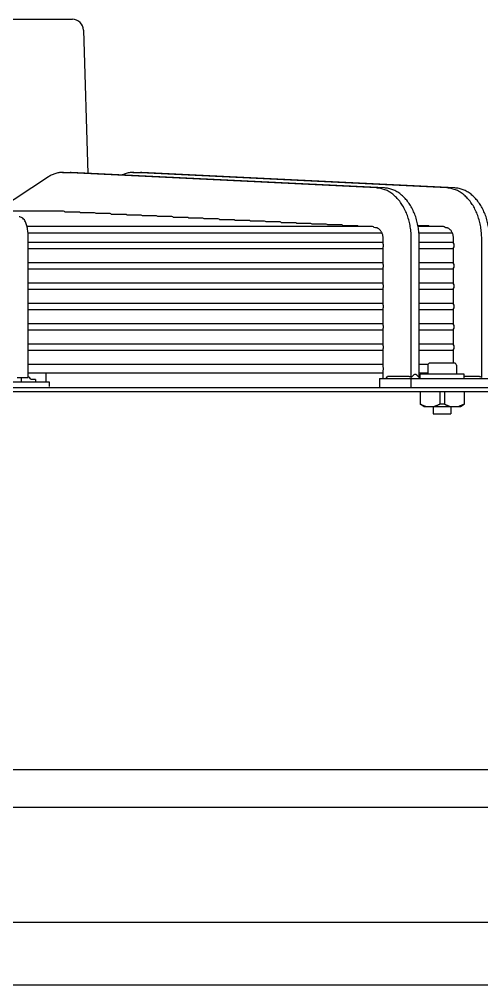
# Model space of a CAD drawing. Header units: millimetres. Extents: x 17891 to 32328, y 18593 to 29476.
# Drawn here: x 18190.99 to 18199.23, y 18973.5 to 18990.69 of the extents above; entities that cross this region are included whole.
import ezdxf

# ---------------------------------------------------------------- set-up
doc = ezdxf.new("R2010")
doc.units = ezdxf.units.MM
doc.header["$LTSCALE"] = 5
doc.layers.add('UNIT', color=6, linetype='Continuous')

msp = doc.modelspace()

# ---------------------------------------------------------------- linework, layer by layer
at = {"layer": 'UNIT'}
for p, q in [((18181.859, 18990.6942), (18191.9383, 18990.6942)), ((18192.1351, 18990.5034), (18192.213, 18987.9508)), ((18191.7598, 18987.9657), (18191.899, 18987.9657)), ((18197.3549, 18987.6907), (18191.7801, 18987.9653)), ((18197.4941, 18987.6907), (18191.9193, 18987.9653)), ((18193.0125, 18987.9657), (18193.1517, 18987.9657)), ((18198.6077, 18987.6907), (18193.0329, 18987.9653)), ((18198.7469, 18987.6907), (18193.1721, 18987.9653)), ((18191.5136, 18987.8889), (18190.5767, 18987.2749)), ((18191.7829, 18987.2749), (18190.2773, 18987.2749)), ((18192.0588, 18987.2601), (18191.8096, 18987.2601)), ((18192.3346, 18987.2466), (18192.0846, 18987.2466)), ((18192.6102, 18987.2331), (18192.3603, 18987.2331)), ((18192.8857, 18987.2196), (18192.6359, 18987.2196)), ((18193.1611, 18987.2061), (18192.9114, 18987.2061)), ((18193.4363, 18987.1926), (18193.1867, 18987.1926)), ((18193.7115, 18987.1792), (18193.462, 18987.1792)), ((18193.9865, 18987.1657), (18193.7371, 18987.1657)), ((18194.2615, 18987.1522), (18194.0122, 18987.1522)), ((18194.5364, 18987.1387), (18194.2872, 18987.1387)), ((18194.8113, 18987.1252), (18194.5621, 18987.1252)), ((18195.0861, 18987.1117), (18194.8369, 18987.1117)), ((18195.3608, 18987.0982), (18195.1117, 18987.0982)), ((18195.6356, 18987.0847), (18195.3865, 18987.0847)), ((18195.9102, 18987.0712), (18195.6612, 18987.0712)), ((18197.283, 18987.0037), (18191.1307, 18987.0037)), ((18191.1476, 18986.8935), (18197.4492, 18986.8935)), ((18196.1848, 18987.0577), (18195.9358, 18987.0577)), ((18196.4594, 18987.0442), (18196.2104, 18987.0442)), ((18196.734, 18987.0307), (18196.485, 18987.0307)), ((18197.0085, 18987.0172), (18196.7596, 18987.0172)), ((18197.3375, 18986.9824), (18197.3131, 18986.9836)), ((18198.2693, 18987.0172), (18198.091, 18987.0172)), ((18198.5436, 18987.0037), (18198.0934, 18987.0037)), ((18198.1077, 18986.8935), (18198.702, 18986.8935)), ((18198.5902, 18986.9824), (18198.5739, 18986.9832)), ((18191.1524, 18984.3163), (18191.1524, 18986.7856)), ((18197.472, 18986.7218), (18191.1524, 18986.7218)), ((18191.4297, 18986.7232), (18191.4297, 18986.7218)), ((18192.1794, 18986.7232), (18192.1773, 18986.7218)), ((18192.3186, 18986.7232), (18192.3165, 18986.7218)), ((18193.3979, 18986.7232), (18193.3951, 18986.7218)), ((18197.472, 18986.6965), (18197.472, 18986.7856)), ((18197.9731, 18984.3128), (18197.9731, 18986.7856)), ((18198.1123, 18984.3163), (18198.1123, 18986.7856)), ((18198.7248, 18986.7218), (18198.1123, 18986.7218)), ((18198.7248, 18986.7089), (18198.7248, 18986.7856)), ((18199.2259, 18984.3128), (18199.2259, 18986.7856)), ((18191.1524, 18986.6115), (18197.472, 18986.6115)), ((18197.472, 18986.3343), (18197.472, 18986.6368)), ((18198.1123, 18986.6115), (18198.7248, 18986.6115)), ((18198.7248, 18986.3467), (18198.7248, 18986.6244)), ((18197.472, 18986.3596), (18191.1524, 18986.3596)), ((18191.1524, 18986.2493), (18197.472, 18986.2493)), ((18197.472, 18985.9721), (18197.472, 18986.2746)), ((18198.7248, 18986.3596), (18198.1123, 18986.3596)), ((18198.1123, 18986.2493), (18198.7248, 18986.2493)), ((18198.7248, 18985.9845), (18198.7248, 18986.2622)), ((18197.472, 18985.9974), (18191.1524, 18985.9974)), ((18191.1524, 18985.8871), (18197.472, 18985.8871)), ((18197.472, 18985.6099), (18197.472, 18985.9124)), ((18198.7248, 18985.9974), (18198.1123, 18985.9974)), ((18198.1123, 18985.8871), (18198.7248, 18985.8871)), ((18198.7248, 18985.6223), (18198.7248, 18985.9)), ((18197.472, 18985.6352), (18191.1524, 18985.6352)), ((18191.1524, 18985.5249), (18197.472, 18985.5249)), ((18197.472, 18985.2476), (18197.472, 18985.5502)), ((18198.7248, 18985.6352), (18198.1123, 18985.6352)), ((18198.1123, 18985.5249), (18198.7248, 18985.5249)), ((18198.7248, 18985.2601), (18198.7248, 18985.5378)), ((18197.472, 18985.2729), (18191.1524, 18985.2729)), ((18197.472, 18984.8854), (18197.472, 18985.188)), ((18198.7248, 18985.2729), (18198.1123, 18985.2729)), ((18198.7248, 18984.8978), (18198.7248, 18985.1756)), ((18191.1524, 18985.1627), (18197.472, 18985.1627)), ((18198.1123, 18985.1627), (18198.7248, 18985.1627)), ((18197.472, 18984.9107), (18191.1524, 18984.9107)), ((18198.7248, 18984.9107), (18198.1123, 18984.9107)), ((18191.1524, 18984.8005), (18197.472, 18984.8005)), ((18197.472, 18984.5074), (18197.472, 18984.8258)), ((18198.1123, 18984.8005), (18198.7248, 18984.8005)), ((18198.7248, 18984.5722), (18198.7248, 18984.8134)), ((18197.472, 18984.5485), (18191.1524, 18984.5485)), ((18198.2687, 18984.5485), (18198.1123, 18984.5485)), ((18198.2654, 18984.5328), (18198.2654, 18984.3753)), ((18198.7379, 18984.5722), (18198.3048, 18984.5722)), ((18198.7773, 18984.5328), (18198.7773, 18984.3753)), ((18190.9556, 18984.3163), (18191.1524, 18984.3163)), ((18191.0296, 18984.2395), (18191.0296, 18984.3163)), ((18191.1524, 18984.395), (18197.472, 18984.395)), ((18191.469, 18984.2395), (18191.469, 18984.395)), ((18197.472, 18984.2966), (18197.472, 18984.4362)), ((18197.9313, 18984.3294), (18197.547, 18984.3294)), ((18198.1123, 18984.395), (18198.2654, 18984.395)), ((18198.9151, 18984.3753), (18198.1277, 18984.3753)), ((18198.1277, 18984.301), (18198.1277, 18984.3753)), ((18198.9151, 18984.2966), (18198.9151, 18984.3753)), ((18199.1841, 18984.3294), (18198.9151, 18984.3294)), ((18182.2727, 18984.2395), (18191.5246, 18984.2395)), ((18191.281, 18984.2789), (18191.2022, 18984.2789)), ((18191.281, 18984.2789), (18191.281, 18984.2395)), ((18191.5246, 18984.2395), (18191.5246, 18984.1529)), ((18197.4078, 18984.2966), (18199.6349, 18984.2966)), ((18197.4078, 18984.2966), (18197.4078, 18984.1391)), ((18197.9646, 18984.2966), (18197.9646, 18984.1391)), ((18170.0286, 18984.1391), (18203.7687, 18984.1391)), ((18203.7687, 18984.0604), (18170.0286, 18984.0604)), ((18198.1316, 18984.0604), (18198.1316, 18983.8382)), ((18198.4796, 18984.0604), (18198.4796, 18983.8382)), ((18198.5631, 18984.0604), (18198.5631, 18983.8382)), ((18198.9111, 18984.0604), (18198.9111, 18983.8382)), ((18198.1946, 18983.8005), (18198.1316, 18983.8369)), ((18198.1946, 18983.8005), (18198.8481, 18983.8005)), ((18198.3639, 18983.8005), (18198.3639, 18983.6666)), ((18198.6788, 18983.8005), (18198.6788, 18983.6666)), ((18198.8481, 18983.8005), (18198.9111, 18983.8369)), ((18198.3639, 18983.6666), (18198.6788, 18983.6666)), ((18204.8514, 18977.3281), (18168.9459, 18977.3281)), ((18163.2736, 18976.6588), (18494.0177, 18976.6588)), ((18494.0177, 18974.6092), (18163.2736, 18974.6092)), ((18167.5236, 18973.4997), (18489.7677, 18973.4997))]:
    msp.add_line(p, q, dxfattribs=at)
for centre, radius, start, end in [((18191.9383, 18990.4974), 0.1969, 1.74849, 90), ((18192.2853, 18986.73), 0.0787, 353.99009, 355.0051), ((18193.0727, 18986.73), 0.0787, 184.9949, 186.00991), ((18198.3048, 18984.5328), 0.0394, 90, 180), ((18198.7379, 18984.5328), 0.0394, 0, 90), ((18191.0152, 18984.1437), 0.2307, 35.84734, 53.50274)]:
    msp.add_arc(centre, radius, start, end, dxfattribs=at)
for centre, major_axis, ratio, start_param, end_param in [((18191.7829, 18987.2198), (0, -0.0551), 0.71258, 2.3922752, 3.1416779), ((18192.0588, 18987.205), (0, -0.0551), 0.712077, 2.4267654, 3.1416684), ((18192.3346, 18987.1915), (0, -0.0551), 0.7116416, 2.4267545, 3.1416584), ((18192.6102, 18987.178), (0, -0.0551), 0.7112612, 2.4267455, 3.1416501), ((18192.8857, 18987.1645), (0, -0.0551), 0.7109269, 2.4267379, 3.1416431), ((18193.1611, 18987.151), (0, -0.0551), 0.7106314, 2.4267316, 3.1416373), ((18193.4363, 18987.1375), (0, -0.0551), 0.710369, 2.4267261, 3.1416323), ((18193.7115, 18987.124), (0, -0.0551), 0.7101349, 2.4267215, 3.141628), ((18193.9865, 18987.1105), (0, -0.0551), 0.7099252, 2.4267175, 3.1416243), ((18194.2615, 18987.097), (0, -0.0551), 0.7097366, 2.426714, 3.1416211), ((18194.5364, 18987.0835), (0, -0.0551), 0.7095663, 2.426711, 3.1416184), ((18194.8113, 18987.07), (0, -0.0551), 0.7094121, 2.4267084, 3.1416159), ((18195.0861, 18987.0566), (0, -0.0551), 0.7092719, 2.4267061, 3.1416138), ((18195.3608, 18987.0431), (0, -0.0551), 0.7091442, 2.426704, 3.1416119), ((18195.6356, 18987.0296), (0, -0.0551), 0.7090275, 2.4267022, 3.1416103), ((18195.9102, 18987.0161), (0, -0.0551), 0.7089205, 2.4267006, 3.1416088), ((18196.1848, 18987.0026), (0, -0.0551), 0.7088222, 2.4266992, 3.1416075), ((18196.4594, 18986.9891), (0, -0.0551), 0.7087318, 2.4266979, 3.1416063), ((18196.734, 18986.9756), (0, -0.0551), 0.7086482, 2.4266968, 3.1416053), ((18197.0085, 18986.9621), (0, -0.0551), 0.708571, 2.4266957, 3.1416043), ((18197.283, 18986.9486), (0, -0.0551), 0.7084995, 2.259884, 3.1416035), ((18198.2693, 18986.9621), (0, -0.0551), 0.7080429, 2.4266911, 3.1416001), ((18198.5436, 18986.9486), (0, -0.0551), 0.7079972, 2.2505647, 3.1415995), ((18193.3043, 18986.7872), (-0.0428, 0.0886), 0.2345697, 2.2595874, 2.2822309), ((18198.6997, 18986.6666), (0, -0.0551), 0.7079678, 1.5708033, 2.4433758), ((18198.6997, 18986.6666), (0, -0.0551), 0.7079678, 0.6982169, 1.5707894), ((18198.6997, 18986.3044), (0, -0.0551), 0.7079678, 1.5708033, 2.4433758), ((18198.6997, 18986.3044), (0, -0.0551), 0.7079678, 0.6982169, 1.5707894), ((18198.6997, 18985.9422), (0, -0.0551), 0.7079678, 1.5708033, 2.4433758), ((18198.6997, 18985.9422), (0, -0.0551), 0.7079678, 0.6982169, 1.5707894), ((18198.6997, 18985.58), (0, -0.0551), 0.7079678, 1.5708033, 2.4433758), ((18198.6997, 18985.58), (0, -0.0551), 0.7079678, 0.6982169, 1.5707894), ((18198.6997, 18985.2178), (0, -0.0551), 0.7079678, 1.5708033, 2.4433758), ((18198.6997, 18985.2178), (0, -0.0551), 0.7079678, 0.6982169, 1.5707894), ((18198.6997, 18984.8556), (0, -0.0551), 0.7079678, 1.5708033, 2.4433758), ((18198.6997, 18984.8556), (0, -0.0551), 0.7079678, 0.6982169, 1.5707894), ((18196.5509, 18985.7052), (0, -1.969), 0.7071068, 0.7736158, 0.7971806)]:
    msp.add_ellipse(centre, major_axis=major_axis, ratio=ratio, start_param=start_param, end_param=end_param, dxfattribs=at)
for points, knots in [([(18191.7801, 18987.9652), (18191.7573, 18987.9663), (18191.7342, 18987.9656), (18191.7114, 18987.9629), (18191.6886, 18987.9602), (18191.6659, 18987.9557), (18191.6435, 18987.9493), (18191.6212, 18987.9428), (18191.599, 18987.9346), (18191.5773, 18987.9245), (18191.5556, 18987.9144), (18191.5343, 18987.9025), (18191.5136, 18987.889)], [0, 0, 0, 0, 0.2503763, 0.2503763, 0.2503763, 0.5005641, 0.5005641, 0.5005641, 0.7507518, 0.7507518, 0.7507518, 1, 1, 1, 1]), ([(18193.0329, 18987.9652), (18193.01, 18987.9663), (18192.987, 18987.9656), (18192.9642, 18987.9629), (18192.9413, 18987.9602), (18192.9187, 18987.9557), (18192.8963, 18987.9493), (18192.8739, 18987.9428), (18192.8518, 18987.9346), (18192.83, 18987.9245), (18192.8274, 18987.9233), (18192.8249, 18987.9221), (18192.8223, 18987.9208)], [0, 0, 0, 0, 0.25037629, 0.25037629, 0.25037629, 0.50056405, 0.50056405, 0.50056405, 0.75075182, 0.75075182, 0.75075182, 0.78029111, 0.78029111, 0.78029111, 0.78029111]), ([(18197.9731, 18986.7856), (18197.9731, 18986.8212), (18197.9716, 18986.8571), (18197.9686, 18986.8925), (18197.9657, 18986.9279), (18197.9612, 18986.9629), (18197.9553, 18986.9976), (18197.9494, 18987.0322), (18197.942, 18987.0666), (18197.9332, 18987.1001), (18197.9245, 18987.1335), (18197.9144, 18987.166), (18197.9029, 18987.1978), (18197.8914, 18987.2295), (18197.8785, 18987.2605), (18197.8645, 18987.2901), (18197.8504, 18987.3198), (18197.8352, 18987.348), (18197.8188, 18987.3751), (18197.8024, 18987.4022), (18197.7847, 18987.428), (18197.7662, 18987.4522), (18197.7476, 18987.4763), (18197.7282, 18987.4988), (18197.7077, 18987.5196), (18197.6873, 18987.5405), (18197.6658, 18987.5598), (18197.6438, 18987.5771), (18197.6217, 18987.5944), (18197.5991, 18987.6098), (18197.5758, 18987.6234), (18197.5524, 18987.6369), (18197.5284, 18987.6485), (18197.5041, 18987.6581), (18197.4798, 18987.6676), (18197.4553, 18987.6751), (18197.4303, 18987.6805), (18197.4054, 18987.686), (18197.3801, 18987.6894), (18197.3549, 18987.6906)], [0, 0, 0, 0, 0.076921, 0.076921, 0.076921, 0.1538421, 0.1538421, 0.1538421, 0.2307631, 0.2307631, 0.2307631, 0.3076842, 0.3076842, 0.3076842, 0.3846052, 0.3846052, 0.3846052, 0.4615263, 0.4615263, 0.4615263, 0.5384473, 0.5384473, 0.5384473, 0.6153684, 0.6153684, 0.6153684, 0.6922894, 0.6922894, 0.6922894, 0.7692105, 0.7692105, 0.7692105, 0.8461315, 0.8461315, 0.8461315, 0.9230526, 0.9230526, 0.9230526, 1, 1, 1, 1]), ([(18198.1123, 18986.7856), (18198.1123, 18986.8212), (18198.1108, 18986.8571), (18198.1078, 18986.8925), (18198.1049, 18986.9279), (18198.1004, 18986.9629), (18198.0945, 18986.9976), (18198.0886, 18987.0322), (18198.0812, 18987.0666), (18198.0724, 18987.1001), (18198.0637, 18987.1335), (18198.0536, 18987.166), (18198.0421, 18987.1978), (18198.0306, 18987.2295), (18198.0177, 18987.2605), (18198.0037, 18987.2901), (18197.9896, 18987.3198), (18197.9744, 18987.348), (18197.958, 18987.3751), (18197.9416, 18987.4022), (18197.9239, 18987.428), (18197.9054, 18987.4522), (18197.8868, 18987.4763), (18197.8673, 18987.4988), (18197.8469, 18987.5196), (18197.8264, 18987.5405), (18197.805, 18987.5598), (18197.783, 18987.5771), (18197.7609, 18987.5944), (18197.7383, 18987.6098), (18197.715, 18987.6234), (18197.6916, 18987.6369), (18197.6676, 18987.6485), (18197.6433, 18987.6581), (18197.619, 18987.6676), (18197.5945, 18987.6751), (18197.5695, 18987.6805), (18197.5446, 18987.686), (18197.5193, 18987.6894), (18197.4941, 18987.6906)], [0, 0, 0, 0, 0.076921, 0.076921, 0.076921, 0.1538421, 0.1538421, 0.1538421, 0.2307631, 0.2307631, 0.2307631, 0.3076842, 0.3076842, 0.3076842, 0.3846052, 0.3846052, 0.3846052, 0.4615263, 0.4615263, 0.4615263, 0.5384473, 0.5384473, 0.5384473, 0.6153684, 0.6153684, 0.6153684, 0.6922894, 0.6922894, 0.6922894, 0.7692105, 0.7692105, 0.7692105, 0.8461315, 0.8461315, 0.8461315, 0.9230526, 0.9230526, 0.9230526, 1, 1, 1, 1]), ([(18199.2259, 18986.7856), (18199.2259, 18986.8212), (18199.2243, 18986.8571), (18199.2214, 18986.8925), (18199.2184, 18986.9279), (18199.214, 18986.9629), (18199.2081, 18986.9976), (18199.2021, 18987.0322), (18199.1947, 18987.0666), (18199.186, 18987.1001), (18199.1772, 18987.1335), (18199.1671, 18987.166), (18199.1557, 18987.1978), (18199.1442, 18987.2295), (18199.1313, 18987.2605), (18199.1172, 18987.2901), (18199.1032, 18987.3198), (18199.088, 18987.348), (18199.0716, 18987.3751), (18199.0551, 18987.4022), (18199.0375, 18987.428), (18199.0189, 18987.4522), (18199.0004, 18987.4763), (18198.9809, 18987.4988), (18198.9605, 18987.5196), (18198.94, 18987.5405), (18198.9186, 18987.5598), (18198.8965, 18987.5771), (18198.8745, 18987.5944), (18198.8518, 18987.6098), (18198.8285, 18987.6234), (18198.8052, 18987.6369), (18198.7811, 18987.6485), (18198.7568, 18987.6581), (18198.7326, 18987.6676), (18198.708, 18987.6751), (18198.6831, 18987.6805), (18198.6581, 18987.686), (18198.6328, 18987.6894), (18198.6077, 18987.6906)], [0, 0, 0, 0, 0.076921, 0.076921, 0.076921, 0.1538421, 0.1538421, 0.1538421, 0.2307631, 0.2307631, 0.2307631, 0.3076842, 0.3076842, 0.3076842, 0.3846052, 0.3846052, 0.3846052, 0.4615263, 0.4615263, 0.4615263, 0.5384473, 0.5384473, 0.5384473, 0.6153684, 0.6153684, 0.6153684, 0.6922894, 0.6922894, 0.6922894, 0.7692105, 0.7692105, 0.7692105, 0.8461315, 0.8461315, 0.8461315, 0.9230526, 0.9230526, 0.9230526, 1, 1, 1, 1]), ([(18199.365, 18986.7856), (18199.365, 18986.8212), (18199.3635, 18986.8571), (18199.3606, 18986.8925), (18199.3576, 18986.9279), (18199.3532, 18986.9629), (18199.3473, 18986.9976), (18199.3413, 18987.0322), (18199.3339, 18987.0666), (18199.3252, 18987.1001), (18199.3164, 18987.1335), (18199.3063, 18987.166), (18199.2949, 18987.1978), (18199.2834, 18987.2295), (18199.2705, 18987.2605), (18199.2564, 18987.2901), (18199.2424, 18987.3198), (18199.2272, 18987.348), (18199.2108, 18987.3751), (18199.1943, 18987.4022), (18199.1767, 18987.428), (18199.1581, 18987.4522), (18199.1395, 18987.4763), (18199.1201, 18987.4988), (18199.0996, 18987.5196), (18199.0792, 18987.5405), (18199.0578, 18987.5598), (18199.0357, 18987.5771), (18199.0137, 18987.5944), (18198.991, 18987.6098), (18198.9677, 18987.6234), (18198.9444, 18987.6369), (18198.9203, 18987.6485), (18198.896, 18987.6581), (18198.8717, 18987.6676), (18198.8472, 18987.6751), (18198.8223, 18987.6805), (18198.7973, 18987.686), (18198.772, 18987.6894), (18198.7469, 18987.6906)], [0, 0, 0, 0, 0.076921, 0.076921, 0.076921, 0.1538421, 0.1538421, 0.1538421, 0.2307631, 0.2307631, 0.2307631, 0.3076842, 0.3076842, 0.3076842, 0.3846052, 0.3846052, 0.3846052, 0.4615263, 0.4615263, 0.4615263, 0.5384473, 0.5384473, 0.5384473, 0.6153684, 0.6153684, 0.6153684, 0.6922894, 0.6922894, 0.6922894, 0.7692105, 0.7692105, 0.7692105, 0.8461315, 0.8461315, 0.8461315, 0.9230526, 0.9230526, 0.9230526, 1, 1, 1, 1]), ([(18191.1524, 18986.7856), (18191.1524, 18986.8185), (18191.1511, 18986.8513), (18191.1459, 18986.9146), (18191.142, 18986.9451), (18191.1317, 18987.0019), (18191.1252, 18987.0283), (18191.1087, 18987.0769), (18191.0991, 18987.0993), (18191.0753, 18987.132), (18191.0662, 18987.1425), (18191.0402, 18987.1629), (18191.022, 18987.173), (18190.9978, 18987.1776), (18190.9956, 18987.178), (18190.9934, 18987.1783)], [1.5707963, 1.5707963, 1.5707963, 1.5707963, 1.8779743, 1.8779743, 2.1851522, 2.1851522, 2.4923302, 2.4923302, 2.7995081, 2.7995081, 2.9409737, 2.9409737, 3.0918576, 3.0918576, 3.1066861, 3.1066861, 3.1066861, 3.1066861]), ([(18197.472, 18986.7856), (18197.472, 18986.7934), (18197.4717, 18986.8011), (18197.471, 18986.8088), (18197.4704, 18986.8165), (18197.4694, 18986.8242), (18197.4681, 18986.8317), (18197.4669, 18986.8392), (18197.4653, 18986.8466), (18197.4634, 18986.8539), (18197.4615, 18986.8612), (18197.4592, 18986.8683), (18197.4567, 18986.8752), (18197.4542, 18986.8821), (18197.4515, 18986.8888), (18197.4484, 18986.8952), (18197.4454, 18986.9016), (18197.442, 18986.9078), (18197.4385, 18986.9137), (18197.4349, 18986.9196), (18197.4311, 18986.9252), (18197.427, 18986.9304), (18197.423, 18986.9357), (18197.4187, 18986.9406), (18197.4143, 18986.9452), (18197.4098, 18986.9497), (18197.4052, 18986.9539), (18197.4004, 18986.9576), (18197.3956, 18986.9614), (18197.3906, 18986.9648), (18197.3856, 18986.9677), (18197.3805, 18986.9707), (18197.3753, 18986.9732), (18197.37, 18986.9753), (18197.3647, 18986.9773), (18197.3593, 18986.979), (18197.3539, 18986.9802), (18197.3485, 18986.9814), (18197.343, 18986.9821), (18197.3375, 18986.9824)], [0, 0, 0, 0, 0.076921, 0.076921, 0.076921, 0.153842, 0.153842, 0.153842, 0.230763, 0.230763, 0.230763, 0.307684, 0.307684, 0.307684, 0.384605, 0.384605, 0.384605, 0.461526, 0.461526, 0.461526, 0.538447, 0.538447, 0.538447, 0.615368, 0.615368, 0.615368, 0.692289, 0.692289, 0.692289, 0.7692101, 0.7692101, 0.7692101, 0.8461311, 0.8461311, 0.8461311, 0.9230521, 0.9230521, 0.9230521, 1, 1, 1, 1]), ([(18198.7248, 18986.7856), (18198.7248, 18986.7934), (18198.7244, 18986.8011), (18198.7238, 18986.8088), (18198.7231, 18986.8165), (18198.7222, 18986.8242), (18198.7209, 18986.8317), (18198.7196, 18986.8392), (18198.718, 18986.8466), (18198.7161, 18986.8539), (18198.7142, 18986.8612), (18198.712, 18986.8683), (18198.7095, 18986.8752), (18198.707, 18986.8821), (18198.7042, 18986.8888), (18198.7012, 18986.8952), (18198.6981, 18986.9016), (18198.6948, 18986.9078), (18198.6912, 18986.9137), (18198.6876, 18986.9196), (18198.6838, 18986.9252), (18198.6798, 18986.9304), (18198.6758, 18986.9357), (18198.6715, 18986.9406), (18198.667, 18986.9452), (18198.6626, 18986.9497), (18198.658, 18986.9539), (18198.6532, 18986.9576), (18198.6484, 18986.9614), (18198.6434, 18986.9648), (18198.6383, 18986.9677), (18198.6332, 18986.9707), (18198.628, 18986.9732), (18198.6227, 18986.9753), (18198.6175, 18986.9773), (18198.6121, 18986.979), (18198.6066, 18986.9802), (18198.6012, 18986.9814), (18198.5958, 18986.9821), (18198.5902, 18986.9824)], [0, 0, 0, 0, 0.076921, 0.076921, 0.076921, 0.153842, 0.153842, 0.153842, 0.230763, 0.230763, 0.230763, 0.307684, 0.307684, 0.307684, 0.384605, 0.384605, 0.384605, 0.461526, 0.461526, 0.461526, 0.538447, 0.538447, 0.538447, 0.615368, 0.615368, 0.615368, 0.692289, 0.692289, 0.692289, 0.7692101, 0.7692101, 0.7692101, 0.8461311, 0.8461311, 0.8461311, 0.9230521, 0.9230521, 0.9230521, 1, 1, 1, 1]), ([(18197.4782, 18986.6666), (18197.4782, 18986.6734), (18197.4771, 18986.6814), (18197.4744, 18986.6906), (18197.4733, 18986.6936), (18197.472, 18986.6965)], [-0.830133896, -0.830133896, -0.830133896, -0.830133896, -0.778331745, -0.778331745, -0.754611842, -0.754611842, -0.754611842, -0.754611842]), ([(18197.472, 18986.6368), (18197.4733, 18986.6397), (18197.4744, 18986.6427), (18197.4771, 18986.6519), (18197.4782, 18986.6599), (18197.4782, 18986.6666)], [-0.075522054, -0.075522054, -0.075522054, -0.075522054, -0.051802151, -0.051802151, 0, 0, 0, 0]), ([(18197.4782, 18986.3044), (18197.4782, 18986.3112), (18197.4771, 18986.3192), (18197.4744, 18986.3284), (18197.4733, 18986.3314), (18197.472, 18986.3343)], [-0.830133896, -0.830133896, -0.830133896, -0.830133896, -0.778331745, -0.778331745, -0.754611842, -0.754611842, -0.754611842, -0.754611842]), ([(18197.472, 18986.2746), (18197.4733, 18986.2775), (18197.4744, 18986.2805), (18197.4771, 18986.2896), (18197.4782, 18986.2976), (18197.4782, 18986.3044)], [-0.075522054, -0.075522054, -0.075522054, -0.075522054, -0.051802151, -0.051802151, 0, 0, 0, 0]), ([(18197.4782, 18985.9422), (18197.4782, 18985.949), (18197.4771, 18985.957), (18197.4744, 18985.9662), (18197.4733, 18985.9692), (18197.472, 18985.9721)], [0, 0, 0, 0, 0.051802151, 0.051802151, 0.075522054, 0.075522054, 0.075522054, 0.075522054]), ([(18197.472, 18985.9124), (18197.4733, 18985.9153), (18197.4744, 18985.9183), (18197.4771, 18985.9274), (18197.4782, 18985.9354), (18197.4782, 18985.9422)], [0.754611842, 0.754611842, 0.754611842, 0.754611842, 0.778331745, 0.778331745, 0.830133896, 0.830133896, 0.830133896, 0.830133896]), ([(18197.4782, 18985.58), (18197.4782, 18985.5868), (18197.4771, 18985.5948), (18197.4744, 18985.604), (18197.4733, 18985.607), (18197.472, 18985.6099)], [0, 0, 0, 0, 0.051802151, 0.051802151, 0.075522054, 0.075522054, 0.075522054, 0.075522054]), ([(18197.472, 18985.5502), (18197.4733, 18985.5531), (18197.4744, 18985.5561), (18197.4771, 18985.5652), (18197.4782, 18985.5732), (18197.4782, 18985.58)], [0.754611843, 0.754611843, 0.754611843, 0.754611843, 0.778331746, 0.778331746, 0.830133897, 0.830133897, 0.830133897, 0.830133897]), ([(18197.4782, 18985.2178), (18197.4782, 18985.2246), (18197.4771, 18985.2326), (18197.4744, 18985.2418), (18197.4733, 18985.2448), (18197.472, 18985.2476)], [0, 0, 0, 0, 0.051802151, 0.051802151, 0.075522054, 0.075522054, 0.075522054, 0.075522054]), ([(18197.472, 18985.188), (18197.4733, 18985.1909), (18197.4744, 18985.1939), (18197.4771, 18985.203), (18197.4782, 18985.211), (18197.4782, 18985.2178)], [0.754610412, 0.754610412, 0.754610412, 0.754610412, 0.77830675, 0.77830675, 0.830133897, 0.830133897, 0.830133897, 0.830133897]), ([(18197.4782, 18984.8556), (18197.4782, 18984.8624), (18197.4771, 18984.8704), (18197.4744, 18984.8796), (18197.4733, 18984.8826), (18197.472, 18984.8854)], [0, 0, 0, 0, 0.051802151, 0.051802151, 0.075522054, 0.075522054, 0.075522054, 0.075522054]), ([(18197.472, 18984.8258), (18197.4733, 18984.8287), (18197.4744, 18984.8317), (18197.4771, 18984.8408), (18197.4782, 18984.8488), (18197.4782, 18984.8556)], [-0.075522054, -0.075522054, -0.075522054, -0.075522054, -0.051802151, -0.051802151, 0, 0, 0, 0]), ([(18197.4782, 18984.4718), (18197.4782, 18984.4812), (18197.4766, 18984.4924), (18197.4735, 18984.5032), (18197.4728, 18984.5053), (18197.472, 18984.5074)], [-1.156260963, -1.156260963, -1.156260963, -1.156260963, -1.084108004, -1.084108004, -1.067161101, -1.067161101, -1.067161101, -1.067161101]), ([(18197.472, 18984.4362), (18197.4728, 18984.4382), (18197.4735, 18984.4404), (18197.4766, 18984.4512), (18197.4782, 18984.4623), (18197.4782, 18984.4718)], [1.067161101, 1.067161101, 1.067161101, 1.067161101, 1.084108004, 1.084108004, 1.156260963, 1.156260963, 1.156260963, 1.156260963]), ([(18197.9731, 18984.3128), (18197.9662, 18984.3179), (18197.9588, 18984.3224), (18197.9477, 18984.3267), (18197.9442, 18984.3278), (18197.939, 18984.3288), (18197.9374, 18984.329), (18197.9343, 18984.3293), (18197.9328, 18984.3294), (18197.9313, 18984.3294)], [-0.15736197, -0.15736197, -0.15736197, -0.15736197, -0.07242537, -0.07242537, -0.03362782, -0.03362782, -0.01579049, -0.01579049, 0, 0, 0, 0]), ([(18198.0845, 18984.3448), (18198.0812, 18984.3482), (18198.0782, 18984.3512), (18198.0692, 18984.3594), (18198.0636, 18984.3638), (18198.0552, 18984.3682), (18198.0523, 18984.3694), (18198.0471, 18984.3706), (18198.0449, 18984.3709), (18198.0405, 18984.3709), (18198.0383, 18984.3706), (18198.0331, 18984.3694), (18198.0302, 18984.3682), (18198.0218, 18984.3638), (18198.0162, 18984.3594), (18197.9997, 18984.3443), (18197.9877, 18984.3305), (18197.9731, 18984.3128)], [-0.70512845, -0.70512845, -0.70512845, -0.70512845, -0.64697279, -0.64697279, -0.53019487, -0.53019487, -0.47055032, -0.47055032, -0.42676959, -0.42676959, -0.38298885, -0.38298885, -0.32334424, -0.32334424, -0.20656606, -0.20656606, -0.00000111, -0.00000111, -0.00000111, -0.00000111]), ([(18199.2259, 18984.3128), (18199.2189, 18984.3179), (18199.2115, 18984.3224), (18199.2005, 18984.3267), (18199.197, 18984.3278), (18199.1918, 18984.3288), (18199.1901, 18984.329), (18199.187, 18984.3293), (18199.1856, 18984.3294), (18199.1841, 18984.3294)], [-0.15736195, -0.15736195, -0.15736195, -0.15736195, -0.07243039, -0.07243039, -0.03362963, -0.03362963, -0.01579125, -0.01579125, 0, 0, 0, 0]), ([(18198.1316, 18983.8382), (18198.1316, 18983.8379), (18198.1316, 18983.8374), (18198.1316, 18983.837), (18198.1316, 18983.8369), (18198.1316, 18983.8369)], [0, 0, 0, 0, 0.16666667, 0.33333333, 0.5, 0.5, 0.5, 0.5])]:
    msp.add_open_spline(points, degree=3, knots=knots, dxfattribs=at)
for points in [[(18191.9173, 18987.9653), (18191.9112, 18987.9656), (18191.9051, 18987.9657), (18191.899, 18987.9657)], [(18193.17, 18987.9653), (18193.1639, 18987.9656), (18193.1578, 18987.9657), (18193.1517, 18987.9657)], [(18198.0845, 18984.3448), (18198.1001, 18984.3285), (18198.116, 18984.3124), (18198.1322, 18984.2966)], [(18198.2229, 18983.8005), (18198.2197, 18983.8015), (18198.2132, 18983.8034), (18198.2035, 18983.8067), (18198.1937, 18983.8103), (18198.1838, 18983.8141), (18198.1738, 18983.8182), (18198.1636, 18983.8227), (18198.1532, 18983.8275), (18198.1426, 18983.8326), (18198.1353, 18983.8363), (18198.1316, 18983.8382)], [(18198.4796, 18983.8382), (18198.4759, 18983.8362), (18198.4685, 18983.8325), (18198.4577, 18983.8274), (18198.4473, 18983.8226), (18198.4371, 18983.8181), (18198.4271, 18983.814), (18198.4173, 18983.8102), (18198.4075, 18983.8066), (18198.3979, 18983.8034), (18198.3915, 18983.8014), (18198.3883, 18983.8005)], [(18198.5631, 18983.8382), (18198.5585, 18983.8379), (18198.5492, 18983.8374), (18198.5353, 18983.837), (18198.5214, 18983.8368), (18198.5074, 18983.837), (18198.4935, 18983.8374), (18198.4842, 18983.8379), (18198.4796, 18983.8382)], [(18198.6544, 18983.8005), (18198.6512, 18983.8015), (18198.6447, 18983.8034), (18198.635, 18983.8067), (18198.6252, 18983.8103), (18198.6153, 18983.8141), (18198.6053, 18983.8182), (18198.5951, 18983.8227), (18198.5847, 18983.8275), (18198.5741, 18983.8326), (18198.5668, 18983.8363), (18198.5631, 18983.8382)], [(18198.9111, 18983.8382), (18198.9074, 18983.8362), (18198.9, 18983.8325), (18198.8892, 18983.8274), (18198.8788, 18983.8226), (18198.8686, 18983.8181), (18198.8586, 18983.814), (18198.8488, 18983.8102), (18198.839, 18983.8066), (18198.8294, 18983.8034), (18198.823, 18983.8014), (18198.8198, 18983.8005)]]:
    msp.add_open_spline(points, degree=3, dxfattribs=at)

doc.saveas('drawing.dxf')
